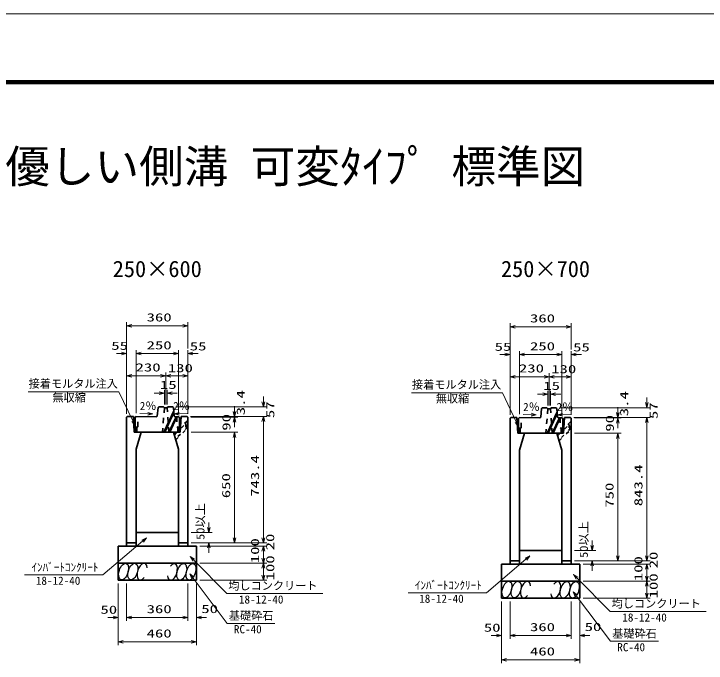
# Model space of a CAD drawing. Units: millimetres on the paper. Extents: x 0 to 841, y 0 to 594.
# Drawn here: x 357 to 560.6, y 403 to 594 of the extents above; entities that cross this region are included whole.
import ezdxf
from ezdxf.enums import TextEntityAlignment as Align

# ---------------------------------------------------------------- set-up
doc = ezdxf.new("R2010")
doc.units = ezdxf.units.MM
doc.linetypes.add('USER1', pattern=[3, 1, -2])
doc.linetypes.add('USER3', pattern=[3, 1.5, -1.5])
for name, color, linetype, lineweight in [('D-STR-DIM（寸法）', 7, 'Continuous', 13), ('D-STR-HTXT(均しCON-旗)', 7, 'Continuous', 13), ('D-STR-HTXT(基礎砕石-旗)', 7, 'Continuous', 13), ('D-STR-HTXT（旗上げ）', 7, 'Continuous', 13), ('D-STR-STRF(グリ)', 7, 'Continuous', 25), ('D-STR（構造物）', 1, 'Continuous', 35), ('D-TTL-LINE（区切線）', 7, 'Continuous', 18), ('D-TTL（外枠）', 2, 'Continuous', 140)]:
    doc.layers.add(name, color=color, linetype=linetype, lineweight=lineweight)
doc.layers.add('D-STR-TXT(文字)', color=7, linetype='Continuous')
doc.styles.add('ＭＳ ゴシック', font='')
doc.styles.get('ＭＳ ゴシック').set_extended_font_data('MS Gothic')

# ---------------------------------------------------------------- blocks, each defined once
blk = doc.blocks.new('_Open30')
at = {"color": 7, "linetype": 'Continuous', "lineweight": 13}
for p, q in [((-1, 0.2679), (0, 0)), ((0, 0), (-1, -0.2679)), ((0, 0), (-1, 0))]:
    blk.add_line(p, q, dxfattribs=at)

msp = doc.modelspace()

# ---------------------------------------------------------------- linework, layer by layer
at = {"layer": 'D-STR-DIM（寸法）'}
for p, q in [((390.214, 495.031), (390.214, 503.24)), ((408.214, 495.549), (408.214, 503.24)), ((502.955, 494.744), (502.955, 502.953)), ((520.955, 495.262), (520.955, 502.953)), ((391.714, 502.24), (406.714, 502.24)), ((504.455, 501.953), (519.455, 501.953)), ((390.214, 476.299), (390.214, 495.031)), ((392.964, 476.494), (392.964, 495.031)), ((392.964, 476.494), (392.964, 495.031)), ((405.464, 476.494), (405.464, 495.031)), ((405.464, 476.494), (405.464, 495.031)), ((408.214, 476.299), (408.214, 495.031)), ((502.955, 476.012), (502.955, 494.744)), ((505.705, 476.207), (505.705, 494.744)), ((505.705, 476.207), (505.705, 494.744)), ((518.205, 476.207), (518.205, 494.744)), ((518.205, 476.207), (518.205, 494.744)), ((520.955, 476.012), (520.955, 494.744)), ((388.714, 494.031), (387.214, 494.031)), ((394.464, 494.031), (395.964, 494.031)), ((394.464, 494.031), (403.964, 494.031)), ((403.964, 494.031), (402.464, 494.031)), ((409.714, 494.031), (411.214, 494.031)), ((501.455, 493.744), (499.955, 493.744)), ((507.205, 493.744), (508.705, 493.744)), ((507.205, 493.744), (516.705, 493.744)), ((516.705, 493.744), (515.205, 493.744)), ((522.455, 493.744), (523.955, 493.744)), ((390.214, 477.299), (390.214, 488.524)), ((391.714, 487.524), (400.214, 487.524)), ((401.714, 479.105), (401.714, 488.524)), ((401.714, 479.105), (401.714, 488.524)), ((403.214, 487.524), (406.714, 487.524)), ((408.214, 477.299), (408.214, 488.524)), ((502.955, 477.012), (502.955, 488.237)), ((504.455, 487.237), (512.955, 487.237)), ((514.455, 478.817), (514.455, 488.237)), ((514.455, 478.817), (514.455, 488.237)), ((515.955, 487.237), (519.455, 487.237)), ((520.955, 477.012), (520.955, 488.237)), ((401.32, 479.103), (401.32, 483.392)), ((402.111, 479.087), (402.111, 483.392)), ((514.061, 478.816), (514.061, 483.105)), ((514.853, 478.8), (514.853, 483.105)), ((399.82, 482.392), (398.32, 482.392)), ((403.611, 482.392), (405.111, 482.392)), ((430.416, 479.891), (430.416, 481.391)), ((512.561, 482.105), (511.061, 482.105)), ((516.353, 482.105), (517.853, 482.105)), ((543.158, 479.604), (543.158, 481.104)), ((421.918, 477.044), (421.918, 478.544)), ((404.719, 478.391), (431.416, 478.391)), ((421.918, 476.881), (421.918, 478.381)), ((517.461, 478.104), (544.158, 478.104)), ((534.66, 476.757), (534.66, 478.257)), ((534.66, 476.594), (534.66, 478.094)), ((394.055, 476.402), (396.416, 476.355)), ((408.055, 476.376), (405.694, 476.329)), ((408.964, 475.544), (422.918, 475.544)), ((409.13, 475.381), (422.918, 475.381)), ((409.13, 475.381), (422.918, 475.381)), ((409.964, 475.544), (431.416, 475.544)), ((409.964, 475.544), (431.416, 475.544)), ((506.796, 476.115), (509.158, 476.068)), ((520.797, 476.089), (518.435, 476.042)), ((521.705, 475.257), (535.66, 475.257)), ((521.872, 475.094), (535.66, 475.094)), ((521.872, 475.094), (535.66, 475.094)), ((522.705, 475.257), (544.158, 475.257)), ((522.705, 475.257), (544.158, 475.257)), ((421.918, 473.881), (421.918, 472.381)), ((430.416, 439.876), (430.416, 474.044)), ((430.416, 474.044), (430.416, 472.544)), ((534.66, 473.594), (534.66, 472.094)), ((543.158, 434.589), (543.158, 473.757)), ((543.158, 473.757), (543.158, 472.257)), ((409.214, 470.876), (422.918, 470.876)), ((409.214, 470.876), (422.918, 470.876)), ((521.955, 470.589), (535.66, 470.589)), ((521.955, 470.589), (535.66, 470.589)), ((421.918, 439.876), (421.918, 469.376)), ((421.918, 469.376), (421.918, 467.876)), ((534.66, 434.589), (534.66, 469.089)), ((534.66, 469.089), (534.66, 467.589)), ((414.403, 442.876), (414.403, 444.376)), ((409.214, 441.376), (415.403, 441.376)), ((430.416, 439.876), (430.416, 441.376)), ((409.214, 438.376), (431.416, 438.376)), ((409.214, 438.376), (422.918, 438.376)), ((409.214, 438.376), (431.416, 438.376)), ((409.214, 438.376), (415.403, 438.376)), ((527.144, 437.589), (527.144, 439.089)), ((411.714, 437.376), (431.416, 437.376)), ((411.714, 437.376), (431.416, 437.376)), ((414.403, 436.876), (414.403, 435.376)), ((430.416, 433.876), (430.416, 435.876)), ((430.416, 435.876), (430.416, 434.376)), ((521.955, 436.089), (528.144, 436.089)), ((543.158, 434.589), (543.158, 436.089)), ((411.714, 432.376), (431.416, 432.376)), ((411.714, 432.376), (431.416, 432.376)), ((521.955, 433.089), (544.158, 433.089)), ((521.955, 433.089), (535.66, 433.089)), ((521.955, 433.089), (544.158, 433.089)), ((521.955, 433.089), (528.144, 433.089)), ((524.455, 432.089), (544.158, 432.089)), ((524.455, 432.089), (544.158, 432.089)), ((430.416, 428.876), (430.416, 430.876)), ((527.144, 431.589), (527.144, 430.089)), ((543.158, 428.589), (543.158, 430.589)), ((543.158, 430.589), (543.158, 429.089)), ((387.714, 426.376), (387.714, 415.409)), ((390.214, 426.376), (390.214, 415.409)), ((408.214, 426.376), (408.214, 415.409)), ((410.714, 426.376), (410.714, 415.409)), ((411.714, 427.376), (431.416, 427.376)), ((524.455, 427.089), (544.158, 427.089)), ((524.455, 427.089), (544.158, 427.089)), ((543.158, 423.589), (543.158, 425.589)), ((387.714, 425.376), (387.714, 408.252)), ((390.214, 425.376), (390.214, 415.409)), ((408.214, 425.376), (408.214, 415.409)), ((410.714, 425.376), (410.714, 408.252)), ((524.455, 422.089), (544.158, 422.089)), ((500.455, 421.089), (500.455, 410.122)), ((500.455, 420.089), (500.455, 402.964)), ((502.955, 421.089), (502.955, 410.122)), ((502.955, 420.089), (502.955, 410.122)), ((520.955, 421.089), (520.955, 410.122)), ((520.955, 420.089), (520.955, 410.122)), ((523.455, 421.089), (523.455, 410.122)), ((523.455, 420.089), (523.455, 402.964)), ((386.214, 416.409), (384.714, 416.409)), ((391.714, 416.409), (393.214, 416.409)), ((391.714, 416.409), (406.714, 416.409)), ((406.714, 416.409), (405.214, 416.409)), ((412.214, 416.409), (413.714, 416.409)), ((389.214, 409.252), (409.214, 409.252)), ((498.955, 411.122), (497.455, 411.122)), ((504.455, 411.122), (505.955, 411.122)), ((504.455, 411.122), (519.455, 411.122)), ((519.455, 411.122), (517.955, 411.122)), ((524.955, 411.122), (526.455, 411.122)), ((501.955, 403.964), (521.955, 403.964))]:
    msp.add_line(p, q, dxfattribs=at)
at = {"layer": 'D-STR-HTXT(均しCON-旗)'}
for points in [[(360.221, 428.945), (383.255, 428.945), (394.912, 438.856)], [(447.861, 423.429), (419.654, 423.429), (409.931, 433.245)], [(472.962, 423.658), (495.997, 423.658), (507.654, 433.569)], [(560.603, 418.141), (532.395, 418.141), (522.672, 427.958)]]:
    msp.add_lwpolyline(points, dxfattribs=at)
at = {"layer": 'D-STR-HTXT(基礎砕石-旗)'}
for points in [[(433.835, 414.679), (419.732, 414.679), (409.728, 428.005)], [(546.577, 409.392), (532.473, 409.392), (522.469, 422.718)]]:
    msp.add_lwpolyline(points, dxfattribs=at)
at = {"layer": 'D-STR-HTXT（旗上げ）'}
for points in [[(361.241, 482.765), (387.961, 482.765), (392.055, 474.255)], [(473.982, 482.478), (500.703, 482.478), (504.797, 473.968)]]:
    msp.add_lwpolyline(points, dxfattribs=at)
at = {"layer": 'D-STR-STRF(グリ)'}
for centre, major_axis in [((389.308, 429.899), (0.79, 2.421)), ((392.03, 429.899), (0.79, 2.421)), ((406.418, 429.819), (-0.771, -2.427)), ((409.139, 429.84), (-0.771, -2.427)), ((502.05, 424.612), (0.79, 2.421)), ((504.771, 424.612), (0.79, 2.421)), ((519.159, 424.531), (-0.771, -2.427)), ((521.881, 424.553), (-0.771, -2.427))]:
    msp.add_ellipse(centre, major_axis=major_axis, ratio=0.5139, dxfattribs=at)
for centre, major_axis in [((394.77, 429.899), (0.79, 2.421)), ((403.677, 429.797), (-0.771, -2.427)), ((507.512, 424.612), (0.79, 2.421)), ((516.419, 424.51), (-0.771, -2.427))]:
    msp.add_ellipse(centre, major_axis=major_axis, ratio=0.5139, start_param=5.3575563, end_param=10.3750652, dxfattribs=at)
at = {"layer": 'D-STR（構造物）', "linetype": 'USER3'}
for p, q in [((401.32, 478.105), (400.773, 470.876)), ((402.655, 470.876), (402.108, 478.105)), ((514.061, 477.817), (513.514, 470.589)), ((515.396, 470.589), (514.849, 477.817)), ((393.461, 472.479), (393.471, 475.516)), ((404.957, 475.416), (404.966, 472.479)), ((506.203, 472.192), (506.212, 475.229)), ((517.699, 475.128), (517.708, 472.192)), ((393.164, 472.374), (392.714, 472.521)), ((405.264, 472.374), (405.714, 472.521)), ((505.905, 472.087), (505.455, 472.234)), ((518.005, 472.087), (518.456, 472.234))]:
    msp.add_line(p, q, dxfattribs=at)
at = {"layer": 'D-STR（構造物）'}
for p, q in [((404.08, 477.214), (401.125, 470.876)), ((402.108, 478.105), (401.32, 478.105)), ((401.397, 470.876), (404.122, 476.718)), ((516.822, 476.927), (513.866, 470.589)), ((514.849, 477.817), (514.061, 477.817)), ((514.139, 470.589), (516.863, 476.431)), ((390.464, 475.544), (390.214, 475.299)), ((390.214, 475.299), (390.214, 437.376)), ((402.635, 470.876), (404.749, 475.411)), ((405.001, 475.416), (402.884, 470.876)), ((405.964, 470.876), (406.214, 475.508)), ((406.214, 475.508), (407.964, 475.544)), ((407.964, 475.544), (408.214, 475.299)), ((408.214, 475.299), (408.214, 437.376)), ((503.205, 475.257), (502.955, 475.012)), ((502.955, 475.012), (502.955, 432.089)), ((515.376, 470.589), (517.491, 475.124)), ((517.743, 475.129), (515.625, 470.589)), ((518.705, 470.589), (518.955, 475.221)), ((518.955, 475.221), (520.705, 475.257)), ((520.705, 475.257), (520.955, 475.012)), ((520.955, 475.012), (520.955, 432.089)), ((392.464, 470.876), (394.464, 470.876)), ((392.464, 470.876), (394.464, 470.876)), ((392.964, 465.876), (394.464, 470.876)), ((392.989, 470.876), (405.964, 470.876)), ((405.464, 465.876), (403.964, 470.876)), ((405.964, 470.876), (403.964, 470.876)), ((505.205, 470.589), (507.205, 470.589)), ((505.205, 470.589), (507.205, 470.589)), ((505.705, 465.589), (507.205, 470.589)), ((505.731, 470.589), (518.705, 470.589)), ((518.205, 465.589), (516.705, 470.589)), ((518.705, 470.589), (516.705, 470.589)), ((392.964, 465.876), (392.964, 437.376)), ((405.464, 465.876), (405.464, 437.376)), ((505.705, 465.589), (505.705, 432.089)), ((518.205, 465.589), (518.205, 432.089)), ((392.964, 441.376), (405.464, 441.376)), ((392.964, 438.376), (390.214, 438.376)), ((390.214, 438.376), (390.214, 437.376)), ((392.964, 438.376), (392.964, 437.376)), ((405.464, 438.376), (408.214, 438.376)), ((405.464, 438.376), (405.464, 437.376)), ((408.214, 438.376), (408.214, 437.376)), ((387.714, 437.376), (410.714, 437.376)), ((387.714, 437.376), (387.714, 427.376)), ((410.714, 437.376), (410.714, 427.376)), ((505.705, 436.089), (518.205, 436.089)), ((387.714, 432.376), (410.714, 432.376)), ((500.455, 432.089), (523.455, 432.089)), ((500.455, 432.089), (500.455, 422.089)), ((505.705, 433.089), (502.955, 433.089)), ((502.955, 433.089), (502.955, 432.089)), ((505.705, 433.089), (505.705, 432.089)), ((518.205, 433.089), (520.955, 433.089)), ((518.205, 433.089), (518.205, 432.089)), ((520.955, 433.089), (520.955, 432.089)), ((523.455, 432.089), (523.455, 422.089)), ((387.714, 427.376), (410.714, 427.376)), ((500.455, 427.089), (523.455, 427.089)), ((500.455, 422.089), (523.455, 422.089))]:
    msp.add_line(p, q, dxfattribs=at)
at = {"layer": 'D-STR（構造物）', "linetype": 'USER1'}
for p, q in [((407.964, 474.204), (404.119, 470.359)), ((404.199, 470.09), (408.139, 474.029)), ((408.139, 472.444), (404.565, 468.87)), ((407.639, 472.444), (407.639, 473.529)), ((408.139, 472.444), (407.639, 472.444)), ((408.139, 474.029), (407.891, 474.277)), ((408.139, 472.099), (408.139, 474.029)), ((520.705, 473.917), (516.86, 470.072)), ((516.941, 469.803), (520.88, 473.742)), ((520.38, 472.157), (520.38, 473.242)), ((520.88, 473.742), (520.633, 473.99)), ((520.88, 471.812), (520.88, 473.742)), ((404.639, 468.625), (408.139, 472.124)), ((407.891, 471.852), (408.139, 472.099)), ((520.88, 472.157), (517.307, 468.583)), ((517.38, 468.338), (520.88, 471.837)), ((520.88, 472.157), (520.38, 472.157)), ((520.633, 471.565), (520.88, 471.812))]:
    msp.add_line(p, q, dxfattribs=at)
at = {"layer": 'D-STR（構造物）'}
for points in [[(392.713, 470.876), (392.713, 475.281), (392.963, 475.526), (398.959, 475.406), (399.229, 475.65), (399.437, 478.147), (399.708, 478.391), (401.089, 478.364), (401.32, 478.109)], [(402.108, 478.109), (402.339, 478.364), (403.719, 478.391), (403.99, 478.147), (404.199, 475.645)], [(505.455, 470.589), (505.455, 474.994), (505.705, 475.239), (511.7, 475.119), (511.971, 475.363), (512.179, 477.86), (512.45, 478.104), (513.83, 478.077), (514.061, 477.822)], [(514.849, 477.822), (515.08, 478.077), (516.461, 478.104), (516.732, 477.86), (516.94, 475.358)], [(392.464, 470.876), (392.214, 475.508), (390.464, 475.544)], [(404.198, 475.65), (404.469, 475.406), (405.537, 475.427), (405.714, 475.25), (405.714, 470.876)], [(505.205, 470.589), (504.955, 475.221), (503.205, 475.257)], [(516.94, 475.363), (517.21, 475.119), (518.279, 475.14), (518.456, 474.963), (518.456, 470.589)]]:
    msp.add_lwpolyline(points, dxfattribs=at)
at = {"layer": 'D-STR（構造物）', "linetype": 'USER3'}
for points in [[(393.164, 470.876), (393.164, 472.374), (393.465, 472.481)], [(404.962, 472.481), (405.264, 472.374), (405.264, 470.876)], [(505.905, 470.589), (505.905, 472.087), (506.207, 472.193)], [(517.704, 472.193), (518.005, 472.087), (518.005, 470.589)]]:
    msp.add_lwpolyline(points, dxfattribs=at)
at = {"layer": 'D-TTL-LINE（区切線）'}
msp.add_line((841, 594), (0, 594), dxfattribs=at)
at = {"layer": 'D-TTL（外枠）'}
msp.add_line((820.9, 573.9), (20.1, 573.9), dxfattribs=at)

# ---------------------------------------------------------------- block references
at = {"layer": 'D-STR-DIM（寸法）', "xscale": 1.5, "yscale": 1.5}
for p, rotation in [((390.214, 502.24), 180), ((502.955, 501.953), 180), ((392.964, 494.031), 180), ((392.964, 494.031), 180), ((408.214, 494.031), 180), ((505.705, 493.744), 180), ((505.705, 493.744), 180), ((520.955, 493.744), 180), ((390.214, 487.524), 180), ((401.714, 487.524), 180), ((502.955, 487.237), 180), ((514.455, 487.237), 180), ((402.111, 482.392), 180), ((514.853, 482.105), 180), ((430.416, 478.391), 270), ((543.158, 478.104), 270), ((397.916, 476.325), 358.85424), ((404.194, 476.299), 181.14576), ((421.918, 475.544), 270), ((421.918, 475.381), 270), ((510.657, 476.038), 358.85424), ((516.936, 476.012), 181.14576), ((534.66, 475.257), 270), ((534.66, 475.094), 270), ((421.918, 475.381), 90), ((430.416, 475.544), 90), ((430.416, 475.544), 90), ((534.66, 475.094), 90), ((543.158, 475.257), 90), ((543.158, 475.257), 90), ((421.918, 470.876), 90), ((421.918, 470.876), 90), ((534.66, 470.589), 90), ((534.66, 470.589), 90), ((414.403, 441.376), 270), ((421.918, 438.376), 270), ((430.416, 438.376), 270), ((430.416, 438.376), 270), ((414.403, 438.376), 90), ((430.416, 437.376), 90), ((430.416, 437.376), 90), ((527.144, 436.089), 270), ((430.416, 432.376), 270), ((534.66, 433.089), 270), ((543.158, 433.089), 270), ((543.158, 433.089), 270), ((430.416, 432.376), 90), ((527.144, 433.089), 90), ((543.158, 432.089), 90), ((543.158, 432.089), 90), ((430.416, 427.376), 270), ((543.158, 427.089), 270), ((543.158, 427.089), 90), ((543.158, 422.089), 270), ((390.214, 416.409), 180), ((390.214, 416.409), 180), ((410.714, 416.409), 180), ((502.955, 411.122), 180), ((502.955, 411.122), 180), ((523.455, 411.122), 180), ((387.714, 409.252), 180), ((500.455, 403.964), 180)]:
    msp.add_blockref('_Open30', p, dxfattribs=dict(at, rotation=rotation))
for p in [(408.214, 502.24), (520.955, 501.953), (390.214, 494.031), (405.464, 494.031), (405.464, 494.031), (502.955, 493.744), (518.205, 493.744), (518.205, 493.744), (401.714, 487.524), (408.214, 487.524), (514.455, 487.237), (520.955, 487.237), (401.32, 482.392), (514.061, 482.105), (387.714, 416.409), (408.214, 416.409), (408.214, 416.409), (500.455, 411.122), (520.955, 411.122), (520.955, 411.122), (410.714, 409.252), (523.455, 403.964)]:
    msp.add_blockref('_Open30', p, dxfattribs=at)
at = {"layer": 'D-STR-HTXT(均しCON-旗)', "xscale": 1.5, "yscale": 1.5}
for p, rotation in [((396.055, 439.828), 40.37163), ((408.875, 434.311), 134.72505), ((508.797, 434.541), 40.37163), ((521.617, 429.024), 134.72505)]:
    msp.add_blockref('_Open30', p, dxfattribs=dict(at, rotation=rotation))
at = {"layer": 'D-STR-HTXT(基礎砕石-旗)', "xscale": 1.5, "yscale": 1.5, "rotation": 126.89552}
for p in [(408.827, 429.205), (521.569, 423.917)]:
    msp.add_blockref('_Open30', p, dxfattribs=at)
at = {"layer": 'D-STR-HTXT（旗上げ）', "xscale": 1.5, "yscale": 1.5, "rotation": 295.69073}
for p in [(392.705, 472.903), (505.447, 472.616)]:
    msp.add_blockref('_Open30', p, dxfattribs=at)

# ---------------------------------------------------------------- texts
at = {"layer": 'D-STR-DIM（寸法）', "style": 'ＭＳ ゴシック', "width": 1.5}
for s, p in [('360', (396.089, 502.777)), ('360', (508.83, 502.49)), ('55', (385.695, 494.425)), ('250', (396.089, 494.569)), ('55', (408.779, 494.255)), ('55', (498.436, 494.138)), ('250', (508.83, 494.282)), ('55', (521.52, 493.967)), ('230', (392.839, 488.062)), ('130', (402.333, 487.846)), ('230', (505.58, 487.775)), ('130', (515.075, 487.558)), ('15', (400.002, 482.93)), ('15', (512.744, 482.642)), ('50', (382.516, 416.776)), ('360', (396.089, 416.946)), ('50', (412.165, 416.984)), ('50', (495.258, 411.489)), ('360', (508.83, 411.659)), ('50', (524.907, 411.697)), ('460', (396.089, 409.789)), ('460', (508.83, 404.502))]:
    msp.add_text(s, height=2.405, dxfattribs=at).set_placement(p, align=Align.BOTTOM_LEFT)
at = {"layer": 'D-STR-DIM（寸法）', "style": 'ＭＳ ゴシック'}
for s, width, p in [('3.4', 1.5, (425.682, 475.905)), ('3.4', 1.5, (538.424, 475.618)), ('57', 1.5, (434.356, 475.068)), ('57', 1.5, (547.098, 474.781)), ('90', 1.5, (421.475, 471.35)), ('90', 1.5, (534.216, 471.063)), ('743.4', 1.5, (429.879, 451.925)), ('843.4', 1.5, (542.621, 449.138)), ('650', 1.5, (421.381, 451.501)), ('750', 1.5, (534.122, 448.714)), ('50以上', 1.1, (413.821, 439.239)), ('50以上', 1.1, (526.563, 433.952)), ('20', 1.5, (434.331, 436.158)), ('100', 1.5, (429.879, 432.376)), ('100', 1.5, (434.351, 427.321)), ('100', 1.5, (542.621, 427.089)), ('20', 1.5, (547.072, 430.87)), ('100', 1.5, (547.093, 422.034))]:
    msp.add_text(s, height=2.405, rotation=90, dxfattribs=dict(at, width=width)).set_placement(p, align=Align.BOTTOM_LEFT)
for rotation, p in [(0.01, (394.062, 476.701)), (359.99, (403.912, 476.689)), (0.01, (506.804, 476.414)), (359.99, (516.653, 476.402))]:
    msp.add_text('2％', height=2.405, rotation=rotation, dxfattribs=at).set_placement(p, align=Align.BOTTOM_LEFT)
at = {"layer": 'D-STR-HTXT(均しCON-旗)', "style": 'ＭＳ ゴシック'}
for s, p in [('ｲﾝﾊﾞｰﾄｺﾝｸﾘｰﾄ', (362.231, 429.229)), ('18-12-40', (363.508, 425.295)), ('均しコンクリート', (420.102, 423.84)), ('ｲﾝﾊﾞｰﾄｺﾝｸﾘｰﾄ', (474.972, 423.942)), ('18-12-40', (423.235, 419.779)), ('18-12-40', (476.249, 420.008)), ('均しコンクリート', (532.843, 418.553)), ('18-12-40', (535.976, 414.491))]:
    msp.add_text(s, height=2.405, dxfattribs=at).set_placement(p, align=Align.BOTTOM_LEFT)
at = {"layer": 'D-STR-HTXT(基礎砕石-旗)', "style": 'ＭＳ ゴシック'}
for s, p in [('基礎砕石', (420.267, 415.015)), ('RC-40', (421.755, 411.029)), ('基礎砕石', (533.009, 409.728)), ('RC-40', (534.496, 405.742))]:
    msp.add_text(s, height=2.405, dxfattribs=at).set_placement(p, align=Align.BOTTOM_LEFT)
at = {"layer": 'D-STR-HTXT（旗上げ）', "style": 'ＭＳ ゴシック'}
for s, p in [('接着モルタル注入', (361.386, 483.268)), ('接着モルタル注入', (474.128, 482.981)), ('無収縮', (368.39, 479.191)), ('無収縮', (481.132, 478.904))]:
    msp.add_text(s, height=2.405, dxfattribs=at).set_placement(p, align=Align.BOTTOM_LEFT)
at = {"layer": 'D-STR-TXT(文字)', "style": 'ＭＳ ゴシック'}
for s, height, p in [('自転車に優しい側溝 可変ﾀｲﾌﾟ 標準図', 9.621, (302.027, 541.419)), ('250×600', 4.811, (386.127, 515.111)), ('250×700', 4.811, (500.3, 515.111))]:
    msp.add_text(s, height=height, dxfattribs=at).set_placement(p, align=Align.BOTTOM_LEFT)

doc.saveas('drawing.dxf')
